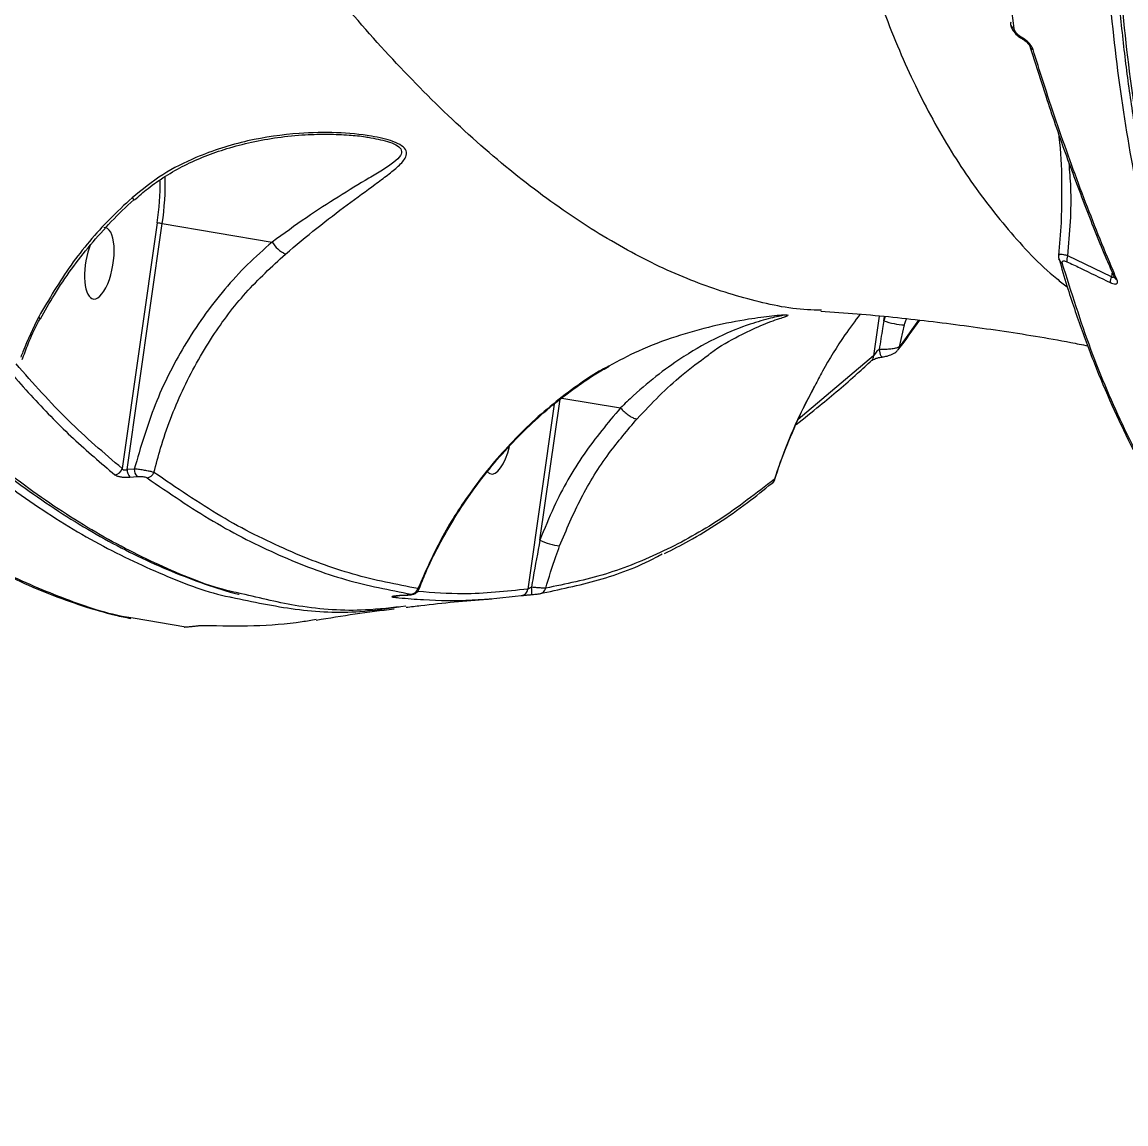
# Model space of a CAD drawing. Header units: millimetres. Extents: x -6879 to 7341, y -8047 to 7187.
# Drawn here: x -414.9 to -272.4, y 3234.2 to 3376.3 of the extents above; entities that cross this region are included whole.
import ezdxf

# ---------------------------------------------------------------- set-up
doc = ezdxf.new("R2010")
doc.units = ezdxf.units.MM
for name, color, linetype in [('DIKOM_ОБЪЕКТ', 7, 'Continuous'), ('DIKOM_РАЗМЕР_ЗОНА', 7, 'Continuous'), ('DIKOM_РАЗМЕР_ОБЪЕКТА', 7, 'Continuous')]:
    doc.layers.add(name, color=color, linetype=linetype)
doc.styles.add('style1', font='arial.ttf', dxfattribs={"width": 0.8})
doc.dimstyles.new('1-50', dxfattribs={"dimtxt": 300, "dimasz": 200, "dimexe": 100, "dimexo": 0, "dimgap": 100, "dimtad": 0, "dimdec": 0, "dimtxsty": 'style1', "dimcen": 0, "dimclrd": 7, "dimclre": 7, "dimadec": 1, "dimazin": 2, "dimtfac": 1, "dimtdec": 0, "dimtmove": 1, "dimatfit": 3, "dimfxl": 0, "dimlwd": 25, "dimlwe": 18, "dimarcsym": 0})

# ---------------------------------------------------------------- blocks, each defined once
blk = doc.blocks.new('*D20')
at = {"layer": 'Defpoints', "color": 0, "transparency": 16777216}
for p in [(-335.47, 4138.44), (-5198.79, -5966.88), (-1568.13, -5966.88)]:
    blk.add_point(p, dxfattribs=at)
at = {"layer": 'DIKOM_РАЗМЕР_ОБЪЕКТА', "color": 7, "lineweight": 18, "transparency": 16777216}
for p, q in [((-335.47, 4138.44), (-5298.79, 4138.44)), ((-1568.13, -5966.88), (-5298.79, -5966.88))]:
    blk.add_line(p, q, dxfattribs=at)
at = {"layer": 'DIKOM_РАЗМЕР_ОБЪЕКТА', "color": 7, "lineweight": 25, "transparency": 16777216}
for p, q in [((-5198.79, 3938.44), (-5198.79, -81.84)), ((-5198.79, -5766.88), (-5198.79, -1161.62))]:
    blk.add_line(p, q, dxfattribs=at)
at = {"layer": 'DIKOM_РАЗМЕР_ОБЪЕКТА', "color": 7, "transparency": 16777216}
for points in [[(-5232.12, 3938.44), (-5165.46, 3938.44), (-5198.79, 4138.44)], [(-5232.12, -5766.88), (-5165.46, -5766.88), (-5198.79, -5966.88)]]:
    blk.add_solid(points, dxfattribs=at)
at = {"layer": 'DIKOM_РАЗМЕР_ОБЪЕКТА', "color": 0, "transparency": 16777216, "insert": (-5198.79, -621.73), "char_height": 300, "attachment_point": 5, "rotation": 90, "style": 'style1'}
blk.add_mtext('10100', dxfattribs=at)
blk = doc.blocks.new('*D19')
at = {"layer": 'Defpoints', "color": 0, "transparency": 16777216}
for p in [(5624.04, 6094.27), (-4435.35, 2864.29), (5624.04, -2640.11)]:
    blk.add_point(p, dxfattribs=at)
at = {"layer": 'DIKOM_РАЗМЕР_ОБЪЕКТА', "color": 7, "lineweight": 18, "transparency": 16777216}
for p, q in [((-4435.35, 2864.29), (-4435.35, 6194.27)), ((5624.04, -2640.11), (5624.04, 6194.27))]:
    blk.add_line(p, q, dxfattribs=at)
at = {"layer": 'DIKOM_РАЗМЕР_ОБЪЕКТА', "color": 7, "lineweight": 25, "transparency": 16777216}
for p, q in [((-4235.35, 6094.27), (2113.67, 6094.27)), ((5424.04, 6094.27), (3193.46, 6094.27))]:
    blk.add_line(p, q, dxfattribs=at)
at = {"layer": 'DIKOM_РАЗМЕР_ОБЪЕКТА', "color": 7, "transparency": 16777216}
for points in [[(-4235.35, 6127.6), (-4235.35, 6060.94), (-4435.35, 6094.27)], [(5424.04, 6127.6), (5424.04, 6060.94), (5624.04, 6094.27)]]:
    blk.add_solid(points, dxfattribs=at)
at = {"layer": 'DIKOM_РАЗМЕР_ОБЪЕКТА', "color": 0, "transparency": 16777216, "insert": (2653.56, 6094.27), "char_height": 300, "attachment_point": 5, "style": 'style1'}
blk.add_mtext('10100', dxfattribs=at)
blk = doc.blocks.new('*D18')
at = {"layer": 'Defpoints', "color": 0, "transparency": 16777216}
for p in [(-342.29, 5666.7), (-6681.79, -8047.27), (-1651.48, -8047.27)]:
    blk.add_point(p, dxfattribs=at)
at = {"layer": 'DIKOM_РАЗМЕР_ЗОНА', "color": 7, "lineweight": 18, "transparency": 16777216}
for p, q in [((-342.29, 5666.7), (-6781.79, 5666.7)), ((-1651.48, -8047.27), (-6781.79, -8047.27))]:
    blk.add_line(p, q, dxfattribs=at)
at = {"layer": 'DIKOM_РАЗМЕР_ЗОНА', "color": 7, "lineweight": 25, "transparency": 16777216}
for p, q in [((-6681.79, 5466.7), (-6681.79, -340.84)), ((-6681.79, -7847.27), (-6681.79, -1420.62))]:
    blk.add_line(p, q, dxfattribs=at)
at = {"layer": 'DIKOM_РАЗМЕР_ЗОНА', "color": 7, "transparency": 16777216}
for points in [[(-6715.12, 5466.7), (-6648.46, 5466.7), (-6681.79, 5666.7)], [(-6715.12, -7847.27), (-6648.46, -7847.27), (-6681.79, -8047.27)]]:
    blk.add_solid(points, dxfattribs=at)
at = {"layer": 'DIKOM_РАЗМЕР_ЗОНА', "color": 0, "transparency": 16777216, "insert": (-6681.79, -880.73), "char_height": 300, "attachment_point": 5, "rotation": 90, "style": 'style1'}
blk.add_mtext('13700', dxfattribs=at)
blk = doc.blocks.new('*D17')
at = {"layer": 'Defpoints', "color": 0, "transparency": 16777216}
for p in [(-5935.35, 6990.27), (-5935.35, 998.27), (7340.79, -2830.86)]:
    blk.add_point(p, dxfattribs=at)
at = {"layer": 'DIKOM_РАЗМЕР_ЗОНА', "color": 7, "lineweight": 18, "transparency": 16777216}
for p, q in [((-5935.35, 998.27), (-5935.35, 7090.27)), ((7340.79, -2830.86), (7340.79, 7090.27))]:
    blk.add_line(p, q, dxfattribs=at)
at = {"layer": 'DIKOM_РАЗМЕР_ЗОНА', "color": 7, "lineweight": 25, "transparency": 16777216}
for p, q in [((-5735.35, 6990.27), (2016.67, 6990.27)), ((7140.79, 6990.27), (3096.46, 6990.27))]:
    blk.add_line(p, q, dxfattribs=at)
at = {"layer": 'DIKOM_РАЗМЕР_ЗОНА', "color": 7, "transparency": 16777216}
for points in [[(-5735.35, 7023.6), (-5735.35, 6956.94), (-5935.35, 6990.27)], [(7140.79, 7023.6), (7140.79, 6956.94), (7340.79, 6990.27)]]:
    blk.add_solid(points, dxfattribs=at)
at = {"layer": 'DIKOM_РАЗМЕР_ЗОНА', "color": 0, "transparency": 16777216, "insert": (2556.56, 6990.27), "char_height": 300, "attachment_point": 5, "style": 'style1'}
blk.add_mtext('13300', dxfattribs=at)

msp = doc.modelspace()

# ---------------------------------------------------------------- linework, layer by layer
at = {"layer": 'DIKOM_ОБЪЕКТ', "color": 7, "linetype": 'Continuous', "lineweight": 15}
for p, q in [((-285.79, 3374.13), (-285.78, 3374.13)), ((-397.45, 3350.42), (-401.97, 3318.74)), ((-401.33, 3318.59), (-396.8, 3350.34)), ((-396.8, 3350.34), (-382.62, 3347.94)), ((-274.32, 3343.48), (-279.94, 3346.18)), ((-281.09, 3345.72), (-281.1, 3345.75)), ((-274.24, 3344.09), (-274.32, 3343.48)), ((-311.74, 3339.16), (-311.82, 3339.16)), ((-304.27, 3338.4), (-305, 3333.26)), ((-303.52, 3338.33), (-303.69, 3337.8)), ((-303.69, 3337.8), (-303.61, 3338.33)), ((-299.23, 3337.89), (-301.67, 3334.45)), ((-301.67, 3334.45), (-301, 3337.27)), ((-305, 3333.26), (-314.73, 3325.04)), ((-303.89, 3333.13), (-303.88, 3333.13)), ((-305.22, 3332.69), (-305.23, 3332.68)), ((-348.06, 3309.51), (-345.47, 3327.67)), ((-345.25, 3327.83), (-337.68, 3326.55)), ((-346.22, 3327.04), (-349.63, 3303.19)), ((-400.4, 3318.67), (-401.33, 3318.59)), ((-400.97, 3317.63), (-400.04, 3317.71)), ((-365.23, 3302.41), (-366.19, 3302.34)), ((-366.16, 3302.34), (-366.19, 3302.34)), ((-366.16, 3302.34), (-365.21, 3302.41)), ((-365.21, 3302.41), (-365.23, 3302.41)), ((-393.74, 3298.28), (-400.55, 3299.42)), ((-393.98, 3298.28), (-393.94, 3298.27))]:
    msp.add_line(p, q, dxfattribs=at)
at = {"layer": 'DIKOM_ОБЪЕКТ', "color": 7, "linetype": 'Continuous', "lineweight": 15, "flags": 128}
for points in [[(-273.99, 3343.48), (-274, 3343.49), (-274, 3343.5)], [(-412.57, 3338.06), (-412.57, 3338.09), (-412.62, 3338.18), (-412.74, 3338.31)], [(-304.28, 3334.1), (-304.24, 3333.86), (-304.2, 3333.64), (-304.14, 3333.45), (-304.07, 3333.29), (-304, 3333.18), (-303.92, 3333.13), (-303.89, 3333.13)], [(-393.74, 3298.28), (-393.88, 3298.27), (-393.98, 3298.27)]]:
    msp.add_lwpolyline(points, dxfattribs=at)
at = {"layer": 'DIKOM_ОБЪЕКТ', "color": 7, "linetype": 'Continuous', "lineweight": 15}
for centre, radius, start, end in [((-286.7, 3376.13), 0.636, 162.3155, 187.1265), ((-286.61, 3376.18), 0.738, 189.5542, 248.047), ((-285.66, 3374.29), 0.202, 170.5576, 233.0332), ((-284.25, 3373.39), 0.627, 197.7948, 253.1343), ((-434.04, 3355.76), 36.98, 351.698, 0.3184), ((-434.33, 3355.82), 37.93, 351.6867, 0.927), ((-400.05, 3354.19), 0.824, 218.5156, 239.8823), ((-397.75, 3345.05), 5.37, 79.7567, 86.7633), ((-378.9, 3350.33), 4.42, 212.7143, 242.8661), ((-278.66, 3345.57), 1.42, 154.834, 186.4823), ((-280.35, 3345.95), 0.775, 197.1492, 247.1251), ((-273.06, 3342.86), 1.4, 153.7826, 185.6028), ((-273.37, 3343.76), 0.684, 203.8262, 249.1239), ((-300.49, 3346.92), 9.67, 250.6612, 266.9363), ((-302.45, 3334.54), 0.783, 322.8202, 353.6418), ((-305.75, 3333.22), 0.749, 315.3679, 3.2372), ((-403.02, 3319), 1.08, 275.5819, 345.6771), ((-399.95, 3318.57), 1.38, 178.955, 222.5411), ((-399.02, 3318.64), 1.38, 178.7606, 222.4549), ((-398.87, 3318.59), 1.07, 275.8233, 340.0968), ((-318.65, 3317.49), 0.861, 310.6225, 351.1305), ((-344.57, 3316.61), 7.92, 243.8094, 263.1137), ((-364.74, 3303.5), 0.973, 275.5275, 345.3823), ((-350.55, 3303.26), 0.924, 276.2428, 355.2661), ((-358.79, 3302.35), 9.7, 0.7457, 6.2578), ((-348.22, 3303.5), 0.929, 275.232, 347.6793), ((-367.11, 3303.03), 0.882, 275.0021, 300.9895)]:
    msp.add_arc(centre, radius, start, end, dxfattribs=at)
for centre, start_param, end_param in [((-404.91, 3345.21), 6.189286, 9.538192), ((-404.91, 3345.21), 4.213454, 6.189286), ((-353.57, 3322.63), 6.189286, 7.68997), ((-353.57, 3322.63), 6.010616, 6.189286)]:
    msp.add_ellipse(centre, major_axis=(-0.79, -4.6), ratio=0.379395, start_param=start_param, end_param=end_param, dxfattribs=at)
for points, knots in [([(-541.13, 3570.25), (-540.77, 3568.75), (-539.55, 3563.65), (-537.36, 3555.06), (-534.58, 3544.49), (-531.71, 3534.1), (-528.77, 3523.88), (-525.75, 3513.85), (-522.66, 3503.99), (-519.49, 3494.3), (-516.24, 3484.79), (-512.92, 3475.44), (-509.51, 3466.26), (-506.03, 3457.23), (-502.47, 3448.37), (-498.82, 3439.68), (-495.11, 3431.18), (-491.35, 3422.91), (-487.55, 3414.9), (-483.7, 3407.15), (-479.82, 3399.65), (-475.89, 3392.4), (-471.92, 3385.39), (-467.9, 3378.64), (-463.84, 3372.13), (-459.73, 3365.86), (-455.57, 3359.83), (-451.37, 3354.05), (-447.12, 3348.52), (-442.86, 3343.28), (-438.59, 3338.33), (-434.32, 3333.69), (-430.04, 3329.36), (-425.76, 3325.32), (-421.48, 3321.59), (-417.18, 3318.15), (-412.88, 3315.01), (-408.57, 3312.17), (-404.25, 3309.62), (-399.92, 3307.37), (-395.58, 3305.42), (-391.27, 3303.81), (-388.36, 3302.85), (-386.92, 3302.51), (-386.89, 3302.5)], [0, 0, 0, 0, 0.010327, 0.035268, 0.060217, 0.085051, 0.10977, 0.134402, 0.158977, 0.183522, 0.208065, 0.232629, 0.257239, 0.281921, 0.306704, 0.331617, 0.356585, 0.381471, 0.406235, 0.430906, 0.455511, 0.480079, 0.504637, 0.529212, 0.553823, 0.578501, 0.603272, 0.628165, 0.653157, 0.67812, 0.702946, 0.72767, 0.752318, 0.776919, 0.801499, 0.826085, 0.850694, 0.875352, 0.900082, 0.924912, 0.949847, 0.974761, 0.99953, 1, 1, 1, 1]), ([(-386.57, 3302.59), (-387.02, 3302.68), (-390.37, 3303.37), (-396.64, 3305.91), (-405.35, 3310.28), (-414.02, 3315.97), (-422.77, 3322.93), (-431.59, 3331.22), (-440.44, 3340.84), (-449.12, 3351.59), (-457.62, 3363.39), (-465.91, 3376.16), (-474.12, 3390.11), (-482.23, 3405.25), (-490.19, 3421.54), (-497.52, 3437.9), (-504.23, 3454.14), (-510.36, 3470.06), (-516.28, 3486.61), (-521.98, 3503.77), (-527.41, 3521.34), (-532.53, 3539.23), (-536.86, 3555.47), (-539.42, 3565.88), (-540.46, 3570.12)], [0, 0, 0, 0, 0.007906, 0.059244, 0.109134, 0.159061, 0.208951, 0.26029, 0.31167, 0.363008, 0.412898, 0.462826, 0.512715, 0.564054, 0.615434, 0.666773, 0.710192, 0.753663, 0.797133, 0.841015, 0.884898, 0.927675, 0.970549, 1, 1, 1, 1]), ([(-311.82, 3339.16), (-312.39, 3339.17), (-315.48, 3339.22), (-321.23, 3340.48), (-329.15, 3343.05), (-337.28, 3347), (-345.63, 3352.26), (-354.07, 3358.82), (-362.4, 3366.52), (-370.55, 3375.2), (-378.48, 3384.76), (-386.43, 3395.43), (-394.36, 3407.23), (-402.23, 3420.14), (-409.83, 3433.79), (-417.14, 3448.09), (-424.14, 3462.95), (-431, 3478.69), (-437.66, 3495.3), (-444.14, 3512.69), (-448.22, 3524.81), (-450.25, 3530.87)], [0, 0, 0, 0, 0.012474, 0.067133, 0.121746, 0.178335, 0.234924, 0.292326, 0.349728, 0.40364, 0.457596, 0.511509, 0.566994, 0.622523, 0.678009, 0.730947, 0.783923, 0.836861, 0.891227, 0.945634, 1, 1, 1, 1]), ([(-261.63, 3522.92), (-262.5, 3519), (-264.83, 3508.45), (-268.04, 3491.62), (-271.09, 3472.59), (-273.42, 3453.95), (-275.02, 3435.76), (-275.85, 3418.1), (-275.91, 3401.37), (-275.19, 3385.59), (-273.75, 3370.79), (-271.56, 3356.71), (-268.59, 3343.44), (-264.83, 3331.06), (-260.37, 3319.82), (-255.22, 3309.77), (-249.84, 3301.26), (-245.84, 3296.6), (-244.03, 3294.49)], [0, 0, 0, 0, 0.037839, 0.1019377, 0.166086, 0.2301848, 0.2961453, 0.3621595, 0.42812, 0.4922187, 0.5563671, 0.6204658, 0.6864262, 0.7524408, 0.8184014, 0.8824989, 0.9466465, 1, 1, 1, 1]), ([(-260.2, 3523.57), (-260.52, 3522.19), (-261.61, 3517.47), (-263.29, 3509.51), (-265.23, 3499.73), (-266.99, 3490.09), (-268.57, 3480.62), (-269.96, 3471.31), (-271.17, 3462.16), (-272.21, 3453.16), (-273.06, 3444.31), (-273.73, 3435.61), (-274.22, 3427.06), (-274.53, 3418.65), (-274.67, 3410.39), (-274.62, 3402.27), (-274.39, 3394.33), (-273.98, 3386.59), (-273.39, 3379.09), (-272.62, 3371.82), (-271.67, 3364.78), (-270.54, 3357.97), (-269.23, 3351.38), (-267.75, 3345.01), (-266.08, 3338.87), (-264.23, 3332.95), (-262.2, 3327.24), (-259.99, 3321.75), (-257.61, 3316.5), (-255.05, 3311.51), (-252.34, 3306.79), (-249.47, 3302.34), (-246.43, 3298.2), (-244.21, 3295.39), (-242.95, 3294.03), (-242.8, 3293.88)], [0, 0, 0, 0, 0.01326, 0.045242, 0.077235, 0.109084, 0.140786, 0.172378, 0.203896, 0.235377, 0.266856, 0.298361, 0.329924, 0.361582, 0.393369, 0.425321, 0.457343, 0.489268, 0.521036, 0.552683, 0.584244, 0.615756, 0.647254, 0.67877, 0.71033, 0.741967, 0.773719, 0.805617, 0.837633, 0.869602, 0.90138, 0.933008, 0.964519, 0.995947, 1, 1, 1, 1]), ([(-242.48, 3293.81), (-244.24, 3295.85), (-248.25, 3300.5), (-253.69, 3309.11), (-258.86, 3319.29), (-263.26, 3330.45), (-266.91, 3342.49), (-269.87, 3355.6), (-272.1, 3369.79), (-273.58, 3385.03), (-274.25, 3400.31), (-274.23, 3415.44), (-273.64, 3430.26), (-272.5, 3445.65), (-270.78, 3461.58), (-268.52, 3477.87), (-265.73, 3494.45), (-262.8, 3509.48), (-260.66, 3519.11), (-259.79, 3523.03)], [0, 0, 0, 0, 0.0515079, 0.1173903, 0.183219, 0.2471898, 0.3112098, 0.3751803, 0.4410088, 0.5068911, 0.5727201, 0.6283946, 0.6841345, 0.7398743, 0.7961421, 0.8524101, 0.907261, 0.9622365, 1, 1, 1, 1]), ([(-309.05, 3506.97), (-309.77, 3501.93), (-311.21, 3491.84), (-312.69, 3477.24), (-313.67, 3463.06), (-314.1, 3448.89), (-313.92, 3434.89), (-313.04, 3421.17), (-311.46, 3408.1), (-309.14, 3395.78), (-306.08, 3384.26), (-302.37, 3373.9), (-298.05, 3364.7), (-293.21, 3356.58), (-287.65, 3349.41), (-283.24, 3344.62), (-280.47, 3342.53), (-280.01, 3342.18)], [0, 0, 0, 0, 0.064947, 0.129893, 0.195487, 0.26108, 0.333591, 0.406159, 0.47867, 0.553318, 0.628029, 0.702675, 0.772906, 0.843189, 0.913419, 0.985675, 1, 1, 1, 1]), ([(-502.4, 3445.05), (-500.96, 3441.63), (-497.08, 3432.43), (-490.54, 3418.14), (-482.76, 3402.48), (-474.7, 3387.64), (-466.38, 3373.71), (-457.83, 3360.77), (-449.23, 3349.1), (-440.6, 3338.7), (-431.99, 3329.56), (-423.26, 3321.53), (-414.42, 3314.7), (-405.5, 3309.07), (-396.72, 3304.96), (-390.83, 3302.69), (-387.92, 3302.15), (-387.84, 3302.14)], [0, 0, 0, 0, 0.0427844, 0.1152607, 0.1877929, 0.2602692, 0.3348506, 0.4094926, 0.4840743, 0.5565505, 0.6290828, 0.7015588, 0.7761401, 0.8507826, 0.9253641, 0.9978394, 1, 1, 1, 1]), ([(-286.88, 3375.49), (-287.32, 3379.12), (-288.19, 3386.39), (-288.96, 3397.92), (-289.37, 3409.88), (-289.28, 3418.24), (-289.24, 3422.42)], [0, 0, 0, 0, 0.249121, 0.498242, 0.749122, 1, 1, 1, 1]), ([(-287.32, 3376.06), (-287.32, 3376.01), (-287.32, 3375.81), (-287.14, 3375.42), (-286.78, 3374.89), (-286.28, 3374.4), (-285.91, 3374.22), (-285.78, 3374.15)], [0, 0, 0, 0, 0.053421, 0.24486, 0.51819, 0.832098, 1, 1, 1, 1]), ([(-285.86, 3374.33), (-285.9, 3374.35), (-286.06, 3374.44), (-286.33, 3374.64), (-286.61, 3374.93), (-286.82, 3375.23), (-286.86, 3375.41), (-286.88, 3375.49)], [0, 0, 0, 0, 0.079837, 0.318152, 0.555631, 0.777409, 1, 1, 1, 1]), ([(-284.43, 3372.79), (-284.49, 3372.93), (-284.6, 3373.21), (-284.97, 3373.66), (-285.4, 3374.06), (-285.72, 3374.24), (-285.86, 3374.33)], [0, 0, 0, 0, 0.259202, 0.517773, 0.781261, 1, 1, 1, 1]), ([(-285.78, 3374.13), (-285.77, 3374.12), (-285.7, 3374.09), (-285.54, 3373.99), (-285.31, 3373.81), (-285.09, 3373.58), (-284.93, 3373.38), (-284.86, 3373.23), (-284.85, 3373.21), (-284.85, 3373.2)], [0, 0, 0, 0, 0.020973, 0.164277, 0.337729, 0.544685, 0.73935, 0.898876, 1, 1, 1, 1]), ([(-284.83, 3373.21), (-284.16, 3371.06), (-282.7, 3366.39), (-280.31, 3359.47), (-277.68, 3352.44), (-275.57, 3347.13), (-274.3, 3344.24), (-273.98, 3343.51)], [0, 0, 0, 0, 0.203056, 0.44287, 0.68173, 0.91968, 1, 1, 1, 1]), ([(-273.61, 3343.12), (-273.78, 3343.5), (-274.59, 3345.4), (-276.66, 3350.43), (-279.72, 3358.48), (-282.48, 3366.55), (-284, 3371.42), (-284.43, 3372.79)], [0, 0, 0, 0, 0.041371, 0.206872, 0.538149, 0.869431, 1, 1, 1, 1]), ([(-380.91, 3346.39), (-379.54, 3347.54), (-376.76, 3349.85), (-372.86, 3352.83), (-369.84, 3355.02), (-367.68, 3356.61), (-366.25, 3357.77), (-365.31, 3358.8), (-365.19, 3359.7), (-365.82, 3360.4), (-366.94, 3360.93), (-368.31, 3361.33), (-370.68, 3361.8), (-374.32, 3362.13), (-379.71, 3362.04), (-384.72, 3361.32), (-389.17, 3360.12), (-392.85, 3358.75), (-396.84, 3356.76), (-399.4, 3354.71), (-400.69, 3353.67)], [0, 0, 0, 0, 0.082069, 0.166474, 0.250835, 0.294247, 0.337605, 0.383994, 0.415789, 0.442849, 0.469837, 0.493983, 0.518729, 0.588615, 0.660384, 0.758914, 0.809711, 0.860493, 0.929163, 1, 1, 1, 1]), ([(-400.38, 3353.38), (-399.81, 3353.89), (-398.54, 3355), (-396.37, 3356.49), (-393.91, 3357.9), (-391.25, 3359.07), (-388.36, 3360.08), (-385.23, 3360.89), (-381.85, 3361.49), (-378.52, 3361.82), (-375.43, 3361.9), (-372.84, 3361.79), (-371, 3361.61), (-370.1, 3361.45), (-369.86, 3361.41)], [0, 0, 0, 0, 0.068651, 0.150963, 0.236077, 0.323072, 0.413176, 0.513141, 0.617615, 0.727909, 0.821171, 0.905652, 0.974771, 1, 1, 1, 1]), ([(-281.19, 3362.13), (-281.16, 3361.92), (-280.86, 3359.81), (-280.72, 3357.27), (-280.75, 3354.96), (-280.76, 3354.55)], [0, 0, 0, 0, 0.086591, 0.839443, 1, 1, 1, 1]), ([(-369.86, 3361.4), (-369.02, 3361.24), (-367.69, 3360.98), (-366.37, 3360.38), (-365.81, 3359.78), (-365.99, 3359.05), (-366.91, 3358.21), (-368.35, 3357.25), (-370.72, 3355.83), (-373.98, 3353.87), (-378.19, 3351.15), (-381.13, 3349.02), (-382.62, 3347.94)], [0, 0, 0, 0, 0.082363, 0.129519, 0.176283, 0.232804, 0.308559, 0.394616, 0.480832, 0.65918, 0.827679, 1, 1, 1, 1]), ([(-279.94, 3346.18), (-279.68, 3349.12), (-279.34, 3353.12), (-279.69, 3357.11), (-279.78, 3358.16)], [0, 0, 0, 0, 0.736568, 1, 1, 1, 1]), ([(-280.75, 3354.54), (-280.75, 3353.17), (-280.76, 3350.39), (-281.01, 3347.63), (-281.14, 3346.23)], [0, 0, 0, 0, 0.493733, 1, 1, 1, 1]), ([(-400.69, 3353.67), (-401.67, 3352.76), (-404.52, 3350.09), (-408.79, 3345.05), (-411.41, 3340.57), (-412.74, 3338.31)], [0, 0, 0, 0, 0.203554, 0.596836, 1, 1, 1, 1]), ([(-412.52, 3338.03), (-411.93, 3339.08), (-410.71, 3341.28), (-408.53, 3344.48), (-406.08, 3347.64), (-403.39, 3350.61), (-401.48, 3352.53), (-400.44, 3353.41), (-400.42, 3353.43)], [0, 0, 0, 0, 0.184637, 0.386588, 0.58944, 0.79278, 0.996047, 1, 1, 1, 1]), ([(-382.62, 3347.94), (-383.69, 3346.99), (-385.84, 3345.1), (-388.79, 3341.86), (-391.53, 3338.35), (-394.69, 3333.48), (-397.97, 3327.01), (-399.58, 3321.48), (-400.4, 3318.67)], [0, 0, 0, 0, 0.1264092, 0.252813, 0.382977, 0.5131466, 0.7535738, 1, 1, 1, 1]), ([(-397.86, 3318.23), (-397.59, 3319.28), (-396.65, 3322.89), (-394.33, 3328.91), (-390.59, 3335.63), (-386.12, 3341.59), (-382.66, 3344.78), (-380.91, 3346.39)], [0, 0, 0, 0, 0.095305, 0.32894, 0.568008, 0.781792, 1, 1, 1, 1]), ([(-281.14, 3346.22), (-281.14, 3346.13), (-281.16, 3345.96), (-281.11, 3345.8), (-281.08, 3345.72)], [0, 0, 0, 0, 0.521535, 1, 1, 1, 1]), ([(-279.94, 3346.18), (-280.12, 3346.23), (-280.48, 3346.32), (-280.88, 3346.36), (-281.11, 3346.33), (-281.12, 3346.26), (-281.12, 3346.22)], [0, 0, 0, 0, 0.270541, 0.54118, 0.809862, 1, 1, 1, 1]), ([(-281.07, 3345.75), (-280.74, 3344.59), (-279.82, 3341.41), (-278.12, 3336.46), (-276, 3330.89), (-273.7, 3325.59), (-271.23, 3320.55), (-268.6, 3315.76), (-265.78, 3311.25), (-263.74, 3308.21), (-262.6, 3306.76), (-262.51, 3306.65)], [0, 0, 0, 0, 0.074772, 0.205814, 0.336773, 0.467384, 0.597566, 0.727701, 0.858168, 0.988853, 1, 1, 1, 1]), ([(-280.66, 3345.23), (-280.66, 3345.24), (-280.68, 3345.31), (-280.68, 3345.41), (-280.61, 3345.5), (-280.48, 3345.54), (-280.29, 3345.51), (-280.14, 3345.45), (-280.06, 3345.41)], [0, 0, 0, 0, 0.03546, 0.257291, 0.448205, 0.628116, 0.814387, 1, 1, 1, 1]), ([(-262.19, 3306.38), (-264.07, 3309.06), (-267.83, 3314.44), (-272.72, 3323.75), (-277.09, 3333.89), (-279.47, 3341.45), (-280.66, 3345.23)], [0, 0, 0, 0, 0.248617, 0.497233, 0.748617, 1, 1, 1, 1]), ([(-280.06, 3345.41), (-279.5, 3345.15), (-277.63, 3344.27), (-275.77, 3343.36), (-274.46, 3342.72)], [0, 0, 0, 0, 0.299641, 1, 1, 1, 1]), ([(-274.46, 3342.72), (-274.35, 3342.67), (-274.12, 3342.57), (-273.83, 3342.52), (-273.64, 3342.57), (-273.53, 3342.7), (-273.53, 3342.89), (-273.59, 3343.05), (-273.61, 3343.12)], [0, 0, 0, 0, 0.164319, 0.329171, 0.489768, 0.661629, 0.861354, 1, 1, 1, 1]), ([(-274.04, 3343.49), (-274.04, 3343.48), (-274.05, 3343.44), (-274.08, 3343.4), (-274.12, 3343.37), (-274.17, 3343.36), (-274.22, 3343.38), (-274.27, 3343.42), (-274.31, 3343.46), (-274.32, 3343.48)], [0, 0, 0, 0, 0.130829, 0.316338, 0.434514, 0.572656, 0.702939, 0.843723, 1, 1, 1, 1]), ([(-311.83, 3339.02), (-310.26, 3338.92), (-305.58, 3338.61), (-297.87, 3337.79), (-288.68, 3336.56), (-281.84, 3335.47), (-278.09, 3334.71), (-277.36, 3334.56)], [0, 0, 0, 0, 0.133472, 0.398333, 0.66524, 0.934142, 1, 1, 1, 1]), ([(-412.74, 3338.31), (-413.46, 3336.82), (-414.29, 3335.1), (-414.96, 3333.33), (-415.05, 3333.09)], [0, 0, 0, 0, 0.866641, 1, 1, 1, 1]), ([(-414.87, 3332.78), (-414.62, 3333.46), (-414.02, 3335.1), (-413.22, 3336.85), (-412.64, 3337.9), (-412.56, 3338.05)], [0, 0, 0, 0, 0.3776059, 0.9102716, 1, 1, 1, 1]), ([(-316.21, 3338.53), (-316.4, 3338.53), (-316.77, 3338.52), (-318.08, 3338.4), (-319.54, 3338.22), (-322.05, 3337.86), (-325.77, 3337.14), (-330.57, 3335.79), (-335.11, 3334.11), (-337.9, 3332.62), (-339.15, 3331.95)], [0, 0, 0, 0, 0.07148, 0.141794, 0.207397, 0.274613, 0.45883, 0.648155, 0.841903, 1, 1, 1, 1]), ([(-316.76, 3338.52), (-316.73, 3338.52), (-316.62, 3338.5), (-317.26, 3338.37), (-318.62, 3338.05), (-321.22, 3337.32), (-324.99, 3335.81), (-328.98, 3333.6), (-332.68, 3330.99), (-335.45, 3328.67), (-337.11, 3327.09), (-337.67, 3326.55), (-337.67, 3326.55)], [0, 0, 0, 0, 0.02713, 0.093432, 0.16281, 0.299399, 0.483352, 0.671623, 0.801461, 0.934219, 0.99993, 1, 1, 1, 1]), ([(-326.37, 3333.35), (-326.26, 3333.44), (-324.86, 3334.53), (-322.54, 3335.79), (-319.47, 3337.27), (-317.54, 3337.96), (-316.54, 3338.28), (-316.37, 3338.34), (-316.33, 3338.36)], [0, 0, 0, 0, 0.02684, 0.334652, 0.595982, 0.862122, 0.962485, 1, 1, 1, 1]), ([(-316.33, 3338.36), (-316.22, 3338.4), (-315.94, 3338.49), (-316.05, 3338.52), (-316.12, 3338.53)], [0, 0, 0, 0, 0.380092, 1, 1, 1, 1]), ([(-306.74, 3338.65), (-307.41, 3337.76), (-309.17, 3335.39), (-311.11, 3332.29), (-312.26, 3330.04), (-312.58, 3329.42)], [0, 0, 0, 0, 0.303408, 0.807218, 1, 1, 1, 1]), ([(-303.69, 3337.8), (-303.74, 3337.47), (-303.95, 3336.24), (-304.14, 3335), (-304.28, 3334.1)], [0, 0, 0, 0, 0.26646, 1, 1, 1, 1]), ([(-301.83, 3334.06), (-301.8, 3334.1), (-300.86, 3335.29), (-299.95, 3336.6), (-299.06, 3337.87)], [0, 0, 0, 0, 0.026504, 1, 1, 1, 1]), ([(-301, 3337.27), (-300.98, 3337.37), (-300.91, 3337.64), (-300.82, 3337.89), (-300.77, 3338.05)], [0, 0, 0, 0, 0.409566, 1, 1, 1, 1]), ([(-301.67, 3334.45), (-301.76, 3334.4), (-301.93, 3334.3), (-302.44, 3334.19), (-303.09, 3334.11), (-303.73, 3334.08), (-304.12, 3334.09), (-304.28, 3334.1)], [0, 0, 0, 0, 0.21209, 0.423973, 0.639631, 0.856137, 1, 1, 1, 1]), ([(-335.52, 3325.14), (-334.57, 3326.15), (-332.64, 3328.2), (-329.55, 3331.02), (-327.5, 3332.53), (-326.37, 3333.35)], [0, 0, 0, 0, 0.303529, 0.616378, 1, 1, 1, 1]), ([(-305.23, 3332.68), (-305.23, 3332.68), (-305.23, 3332.68), (-305.16, 3332.73), (-305.01, 3332.81), (-304.74, 3332.93), (-304.39, 3333.04), (-304.08, 3333.1), (-303.93, 3333.12), (-303.89, 3333.12)], [0, 0, 0, 0, 0.071085, 0.177917, 0.322461, 0.509536, 0.735751, 0.933325, 1, 1, 1, 1]), ([(-304.28, 3334.1), (-304.34, 3334.06), (-304.49, 3333.95), (-304.69, 3333.75), (-304.87, 3333.51), (-304.96, 3333.34), (-305, 3333.26)], [0, 0, 0, 0, 0.196394, 0.461187, 0.733373, 1, 1, 1, 1]), ([(-303.89, 3333.13), (-303.67, 3333.16), (-303.23, 3333.23), (-302.56, 3333.49), (-302.08, 3333.73), (-301.88, 3334.02), (-301.84, 3334.08)], [0, 0, 0, 0, 0.2594, 0.538875, 0.895529, 1, 1, 1, 1]), ([(-401.97, 3318.74), (-404.32, 3320.73), (-409.02, 3324.74), (-413.44, 3329.72), (-415.66, 3332.22)], [0, 0, 0, 0, 0.499359, 1, 1, 1, 1]), ([(-339.15, 3331.95), (-339.46, 3331.79), (-340.73, 3331.16), (-341.9, 3330.36), (-342.77, 3329.76)], [0, 0, 0, 0, 0.2484447, 1, 1, 1, 1]), ([(-342.69, 3329.72), (-342.08, 3330.14), (-340.94, 3330.94), (-339.71, 3331.61), (-339.14, 3331.92)], [0, 0, 0, 0, 0.535093, 1, 1, 1, 1]), ([(-314.99, 3324.43), (-313.98, 3325.23), (-311.34, 3327.31), (-308.08, 3330.08), (-305.85, 3332.14), (-305.24, 3332.71)], [0, 0, 0, 0, 0.311684, 0.810897, 1, 1, 1, 1]), ([(-416.64, 3331.44), (-416.42, 3331.2), (-415.37, 3329.96), (-412.61, 3326.89), (-408.29, 3322.48), (-404.7, 3319.45), (-402.91, 3317.93)], [0, 0, 0, 0, 0.0480627, 0.240325, 0.6198773, 1, 1, 1, 1]), ([(-342.77, 3329.76), (-343.85, 3328.97), (-347.08, 3326.62), (-352.05, 3321.99), (-356.98, 3315.98), (-360.97, 3309.67), (-362.85, 3305.4), (-363.8, 3303.25)], [0, 0, 0, 0, 0.116113, 0.348861, 0.587348, 0.791862, 1, 1, 1, 1]), ([(-363.67, 3303.12), (-363.4, 3303.81), (-362.65, 3305.75), (-361.11, 3308.86), (-359.09, 3312.42), (-356.81, 3315.83), (-354.31, 3319.08), (-351.6, 3322.13), (-348.71, 3324.97), (-345.75, 3327.53), (-343.68, 3329.02), (-342.7, 3329.72)], [0, 0, 0, 0, 0.065697, 0.185031, 0.304372, 0.423711, 0.542909, 0.660511, 0.77758, 0.894375, 1, 1, 1, 1]), ([(-342.71, 3329.75), (-342.72, 3329.74), (-342.73, 3329.73), (-342.77, 3329.75), (-342.77, 3329.76)], [0, 0, 0, 0, 0.707449, 1, 1, 1, 1]), ([(-312.58, 3329.42), (-313.14, 3328.37), (-314.59, 3325.68), (-316.31, 3321.63), (-317.36, 3318.62), (-317.8, 3317.35)], [0, 0, 0, 0, 0.267144, 0.692654, 1, 1, 1, 1]), ([(-317.75, 3317.36), (-317.75, 3317.37), (-317.31, 3318.86), (-316.17, 3321.76), (-314.49, 3325.78), (-313.18, 3328.26), (-312.61, 3329.36)], [0, 0, 0, 0, 0.0015641, 0.3596022, 0.7171817, 1, 1, 1, 1]), ([(-337.68, 3326.55), (-339.3, 3324.61), (-342.58, 3320.7), (-345.91, 3314.82), (-347.48, 3310.94), (-348.06, 3309.51)], [0, 0, 0, 0, 0.381425, 0.771951, 1, 1, 1, 1]), ([(-337.67, 3326.55), (-337.67, 3326.55), (-337.67, 3326.55), (-337.68, 3326.55), (-337.68, 3326.55)], [0, 0, 0, 0, 0.53399, 1, 1, 1, 1]), ([(-337.67, 3326.55), (-337.52, 3326.39), (-337.21, 3326.07), (-336.68, 3325.65), (-336.18, 3325.33), (-335.8, 3325.17), (-335.61, 3325.13), (-335.53, 3325.14), (-335.52, 3325.14)], [0, 0, 0, 0, 0.204617, 0.409198, 0.613857, 0.818451, 0.960439, 1, 1, 1, 1]), ([(-345.52, 3308.75), (-344.64, 3310.83), (-342.88, 3315.03), (-339.46, 3320.52), (-336.76, 3323.69), (-335.52, 3325.14)], [0, 0, 0, 0, 0.346003, 0.698743, 1, 1, 1, 1]), ([(-402.91, 3317.93), (-402.84, 3317.88), (-402.69, 3317.79), (-402.3, 3317.69), (-401.84, 3317.62), (-401.37, 3317.6), (-401.1, 3317.62), (-400.97, 3317.63)], [0, 0, 0, 0, 0.213109, 0.426478, 0.630635, 0.828993, 1, 1, 1, 1]), ([(-401.33, 3318.59), (-401.38, 3318.57), (-401.45, 3318.53), (-401.56, 3318.51), (-401.66, 3318.5), (-401.73, 3318.51), (-401.81, 3318.54), (-401.86, 3318.57), (-401.93, 3318.64), (-401.95, 3318.69), (-401.97, 3318.74)], [0, 0, 0, 0, 0.179345, 0.319027, 0.368911, 0.516472, 0.556449, 0.716664, 0.765704, 1, 1, 1, 1]), ([(-397.86, 3318.23), (-397.98, 3318.26), (-398.2, 3318.33), (-398.75, 3318.44), (-399.38, 3318.55), (-399.95, 3318.63), (-400.28, 3318.66), (-400.4, 3318.67)], [0, 0, 0, 0, 0.2193676, 0.4388349, 0.6560245, 0.8732854, 1, 1, 1, 1]), ([(-400.04, 3317.71), (-399.95, 3317.72), (-399.77, 3317.73), (-399.46, 3317.72), (-399.16, 3317.68), (-398.91, 3317.61), (-398.81, 3317.56), (-398.76, 3317.53)], [0, 0, 0, 0, 0.179944, 0.380136, 0.58124, 0.790778, 1, 1, 1, 1]), ([(-398.76, 3317.53), (-395.91, 3315.58), (-390.21, 3311.68), (-381.65, 3307.38), (-373.11, 3304.14), (-367.47, 3303.07), (-364.65, 3302.53)], [0, 0, 0, 0, 0.248478, 0.496956, 0.748478, 1, 1, 1, 1]), ([(-363.8, 3303.25), (-366.58, 3303.78), (-372.14, 3304.84), (-380.64, 3308.04), (-389.22, 3312.32), (-394.98, 3316.26), (-397.86, 3318.23)], [0, 0, 0, 0, 0.248476, 0.49695, 0.748475, 1, 1, 1, 1]), ([(-317.8, 3317.35), (-320.14, 3315.55), (-324.8, 3311.94), (-332.1, 3307.93), (-339.58, 3304.88), (-344.73, 3303.83), (-347.31, 3303.31)], [0, 0, 0, 0, 0.248615, 0.497231, 0.748617, 1, 1, 1, 1]), ([(-318.1, 3316.84), (-318.06, 3316.88), (-317.91, 3316.99), (-317.77, 3317.18), (-317.74, 3317.34), (-317.73, 3317.36)], [0, 0, 0, 0, 0.281792, 0.928603, 1, 1, 1, 1]), ([(-317.75, 3317.36), (-317.74, 3317.36), (-317.73, 3317.36), (-317.78, 3317.35), (-317.8, 3317.35)], [0, 0, 0, 0, 0.453224, 1, 1, 1, 1]), ([(-331.97, 3307.78), (-330.92, 3308.31), (-328.58, 3309.48), (-325.02, 3311.68), (-321.44, 3314.15), (-319.16, 3316), (-318.11, 3316.85)], [0, 0, 0, 0, 0.2208309, 0.492855, 0.7660931, 1, 1, 1, 1]), ([(-426.57, 3310.53), (-425.81, 3310.03), (-423.61, 3308.59), (-419.96, 3306.54), (-415.65, 3304.36), (-411.35, 3302.51), (-407.08, 3301), (-403.59, 3299.95), (-401.53, 3299.53), (-400.87, 3299.4)], [0, 0, 0, 0, 0.088604, 0.256213, 0.423629, 0.590516, 0.75675, 0.922841, 1, 1, 1, 1]), ([(-400.55, 3299.42), (-400.93, 3299.48), (-403.97, 3299.96), (-409.77, 3301.98), (-417.93, 3305.46), (-423.42, 3308.81), (-426.17, 3310.49)], [0, 0, 0, 0, 0.045586, 0.361381, 0.68069, 1, 1, 1, 1]), ([(-348.06, 3309.51), (-348.36, 3307.89), (-348.73, 3305.87), (-349.08, 3303.83), (-349.15, 3303.41)], [0, 0, 0, 0, 0.793942, 1, 1, 1, 1]), ([(-348.13, 3302.58), (-345.58, 3303.12), (-340.49, 3304.2), (-335.23, 3306.07), (-332.55, 3307.58), (-332.29, 3307.73)], [0, 0, 0, 0, 0.474826, 0.949654, 1, 1, 1, 1]), ([(-347.31, 3303.31), (-346.9, 3304.68), (-346.35, 3306.52), (-345.68, 3308.3), (-345.52, 3308.75)], [0, 0, 0, 0, 0.7468251, 1, 1, 1, 1]), ([(-365.21, 3302.41), (-365.17, 3302.41), (-364.97, 3302.43), (-364.69, 3302.46), (-364.46, 3302.49), (-364.23, 3302.57), (-364.02, 3302.69), (-363.82, 3302.87), (-363.74, 3303.05), (-363.7, 3303.13)], [0, 0, 0, 0, 0.060116, 0.298324, 0.501098, 0.606475, 0.721288, 0.866917, 1, 1, 1, 1]), ([(-349.63, 3303.19), (-352.42, 3302.88), (-357.21, 3302.36), (-361.87, 3302.72), (-363.81, 3302.87)], [0, 0, 0, 0, 0.58345, 1, 1, 1, 1]), ([(-363.72, 3303.14), (-363.71, 3303.15), (-363.69, 3303.19), (-363.76, 3303.23), (-363.8, 3303.25)], [0, 0, 0, 0, 0.515973, 1, 1, 1, 1]), ([(-349.15, 3303.41), (-349.17, 3303.4), (-349.25, 3303.36), (-349.39, 3303.29), (-349.54, 3303.22), (-349.6, 3303.2), (-349.63, 3303.19)], [0, 0, 0, 0, 0.126111, 0.436396, 0.726037, 1, 1, 1, 1]), ([(-347.31, 3303.31), (-347.4, 3303.31), (-347.6, 3303.31), (-348.12, 3303.33), (-348.67, 3303.37), (-349.02, 3303.4), (-349.15, 3303.41)], [0, 0, 0, 0, 0.278374, 0.556655, 0.83785, 1, 1, 1, 1]), ([(-387.84, 3302.14), (-385.1, 3301.55), (-379.53, 3300.36), (-372.32, 3300.01), (-367.91, 3300.66), (-366.24, 3300.91)], [0, 0, 0, 0, 0.3754014, 0.762034, 1, 1, 1, 1]), ([(-365.35, 3300.99), (-367.09, 3300.78), (-371.64, 3300.23), (-378.72, 3300.69), (-384.1, 3301.99), (-386.57, 3302.59)], [0, 0, 0, 0, 0.2506959, 0.6564229, 1, 1, 1, 1]), ([(-366.19, 3302.34), (-366.34, 3302.33), (-366.64, 3302.3), (-366.97, 3302.26), (-367.15, 3302.22), (-367.17, 3302.18), (-367.08, 3302.16), (-367.03, 3302.15)], [0, 0, 0, 0, 0.206433, 0.413395, 0.614243, 0.813512, 1, 1, 1, 1]), ([(-367.03, 3302.15), (-366.77, 3302.13), (-365.46, 3301.98), (-362.08, 3301.72), (-356.83, 3301.65), (-352.58, 3302.11), (-350.45, 3302.34)], [0, 0, 0, 0, 0.0480652, 0.2403271, 0.6198802, 1, 1, 1, 1]), ([(-366.87, 3302.26), (-366.87, 3302.26), (-366.88, 3302.26), (-366.85, 3302.26), (-366.77, 3302.28), (-366.58, 3302.3), (-366.35, 3302.33), (-366.18, 3302.34), (-366.13, 3302.34)], [0, 0, 0, 0, 0.00386, 0.122408, 0.299105, 0.545778, 0.880059, 1, 1, 1, 1]), ([(-365.33, 3300.84), (-364.7, 3300.91), (-361.18, 3301.33), (-357.48, 3301.72), (-354.46, 3301.91), (-354.28, 3301.93)], [0, 0, 0, 0, 0.170348, 0.950025, 1, 1, 1, 1]), ([(-364.65, 3302.53), (-364.62, 3302.52), (-364.57, 3302.51), (-364.58, 3302.49), (-364.7, 3302.46), (-364.92, 3302.44), (-365.13, 3302.42), (-365.23, 3302.41)], [0, 0, 0, 0, 0.14884, 0.348712, 0.557378, 0.779044, 1, 1, 1, 1]), ([(-350.45, 3302.34), (-350.36, 3302.35), (-350.2, 3302.37), (-349.78, 3302.42), (-349.4, 3302.45), (-349.16, 3302.47), (-349.09, 3302.48)], [0, 0, 0, 0, 0.292692, 0.584922, 0.881948, 1, 1, 1, 1]), ([(-349.09, 3302.48), (-349.02, 3302.49), (-348.83, 3302.5), (-348.55, 3302.53), (-348.28, 3302.56), (-348.18, 3302.57), (-348.13, 3302.58)], [0, 0, 0, 0, 0.183572, 0.462634, 0.730879, 1, 1, 1, 1]), ([(-376.93, 3299.18), (-375.26, 3299.46), (-371.94, 3300.01), (-368.56, 3300.43), (-366.89, 3300.64)], [0, 0, 0, 0, 0.50322, 1, 1, 1, 1]), ([(-376.94, 3299.24), (-377.54, 3299.14), (-380.16, 3298.71), (-384.94, 3298.31), (-389.26, 3298.41), (-391.42, 3298.46)], [0, 0, 0, 0, 0.13069, 0.565027, 1, 1, 1, 1]), ([(-392.78, 3298.35), (-392.85, 3298.34), (-393.04, 3298.32), (-393.32, 3298.29), (-393.59, 3298.28), (-393.69, 3298.28), (-393.74, 3298.28)], [0, 0, 0, 0, 0.183655, 0.462619, 0.730973, 1, 1, 1, 1]), ([(-391.42, 3298.46), (-391.5, 3298.46), (-391.67, 3298.46), (-392.09, 3298.43), (-392.47, 3298.39), (-392.71, 3298.36), (-392.78, 3298.35)], [0, 0, 0, 0, 0.292777, 0.584943, 0.882, 1, 1, 1, 1])]:
    msp.add_open_spline(points, degree=3, knots=knots, dxfattribs=at)

# ---------------------------------------------------------------- dimensions: what is measured, and where the dimension line sits
at = {"layer": 'DIKOM_РАЗМЕР_ЗОНА'}
dim = msp.add_linear_dim(base=(-5935.35, 6990.27), p1=(7340.79, -2830.86), p2=(-5935.35, 998.27), text='13300', dimstyle='1-50', override={"dimscale": 1, "dimtix": 0, "dimtofl": 1, "dimtmove": 1, "dimatfit": 3}, dxfattribs=at)
dim.commit()
dim.dimension.update_dxf_attribs({"geometry": '*D17', "text_midpoint": (2556.56, 6990.27), "dimtype": 160})
dim = msp.add_linear_dim(base=(-6681.79, -8047.27), p1=(-342.29, 5666.7), p2=(-1651.48, -8047.27), angle=270, text='13700', dimstyle='1-50', override={"dimscale": 1, "dimtix": 0, "dimtofl": 1, "dimtmove": 1, "dimatfit": 3}, dxfattribs=at)
dim.commit()
dim.dimension.update_dxf_attribs({"geometry": '*D18', "text_midpoint": (-6681.79, -880.73), "dimtype": 160})
at = {"layer": 'DIKOM_РАЗМЕР_ОБЪЕКТА'}
dim = msp.add_linear_dim(base=(5624.04, 6094.27), p1=(-4435.35, 2864.29), p2=(5624.04, -2640.11), text='10100', dimstyle='1-50', override={"dimscale": 1, "dimtix": 0, "dimtofl": 1, "dimtmove": 1, "dimatfit": 3}, dxfattribs=at)
dim.commit()
dim.dimension.update_dxf_attribs({"geometry": '*D19', "text_midpoint": (2653.56, 6094.27), "dimtype": 160})
dim = msp.add_linear_dim(base=(-5198.79, -5966.88), p1=(-335.47, 4138.44), p2=(-1568.13, -5966.88), angle=270, text='10100', dimstyle='1-50', override={"dimscale": 1, "dimtix": 0, "dimtofl": 1, "dimtmove": 1, "dimatfit": 3}, dxfattribs=at)
dim.commit()
dim.dimension.update_dxf_attribs({"geometry": '*D20', "text_midpoint": (-5198.79, -621.73), "dimtype": 160})

doc.saveas('drawing.dxf')
